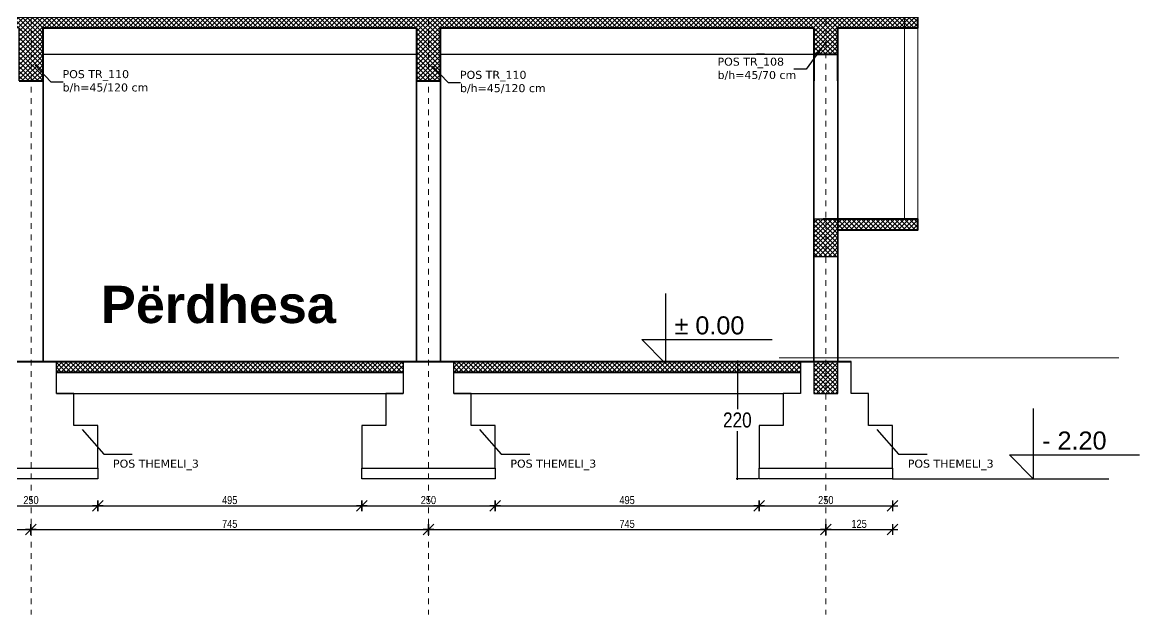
# Model space of a CAD drawing. Header units: centimetres. Extents: x 85226 to 578505, y -13061 to 170378.
# Drawn here: x 452539 to 454634, y 128143 to 129254 of the extents above; entities that cross this region are included whole.
import ezdxf

# ---------------------------------------------------------------- set-up
doc = ezdxf.new("R2010")
doc.units = ezdxf.units.CM
doc.linetypes.add('Dashed', pattern=[10.666667, 5.333333, -5.333333])
for name, color, linetype, lineweight in [('Akset_Pen_No__13', 13, 'Continuous', 18), ('Fasada', 7, 'Continuous', 15), ('muri', 7, 'Continuous', 40), ('New_01 Bodrumi_Pen_No__27', 27, 'Continuous', 18), ('New_01 Bodrumi_Pen_No__87', 87, 'Continuous', 18), ('Shtyllat', 1, 'Continuous', 25), ('Spotat', 1, 'Continuous', 15)]:
    doc.layers.add(name, color=color, linetype=linetype, lineweight=lineweight)
doc.layers.add('New_01 Bodrumi_Pen_No__29', color=7, linetype='Continuous', lineweight=18, true_color=0x261713)
doc.layers.add('New_01 Bodrumi_Pen_No__88', color=7, linetype='Continuous', lineweight=18, true_color=0x092600)
doc.styles.add('Dimensionet CM', font='swissc.ttf', dxfattribs={"height": 15})
doc.styles.add('Mini shkronjat', font='simplex.shx', dxfattribs={"height": 6})
doc.dimstyles.new('Dimensionet CM', dxfattribs={"dimtxt": 10, "dimasz": 6, "dimexe": 6, "dimexo": 6, "dimgap": 10, "dimtad": 0, "dimtih": 1, "dimtoh": 1, "dimtxsty": 'Dimensionet CM', "dimblk": 'ARCHTICK', "dimcen": 1, "dimdle": 6, "dimadec": 0, "dimazin": 0, "dimtfac": 1, "dimtmove": 0, "dimatfit": 3, "dimldrblk": 'ARCHTICK', "dimfxl": 1, "dimarcsym": 0})
doc.dimstyles.new('Maxi shkronjat', dxfattribs={"dimscale": 2, "dimtxt": 30, "dimasz": 1, "dimexe": 1, "dimexo": 1, "dimgap": 3, "dimtad": 0, "dimtih": 1, "dimtoh": 1, "dimzin": 9, "dimtxsty": 'Dimensionet CM', "dimblk": 'ARCHTICK', "dimcen": 1, "dimdle": 1, "dimadec": 0, "dimazin": 0, "dimtfac": 1, "dimtmove": 0, "dimatfit": 3, "dimldrblk": 'ARCHTICK', "dimfxl": 1, "dimarcsym": 0})
pattern_1 = [(135, (305789.556, 198486.813), (-4.49012806, -4.49012806), []), (225, (305789.556, 198486.813), (4.49012806, -4.49012806), [])]

# ---------------------------------------------------------------- blocks, each defined once
blk = doc.blocks.new('D')
for p, q in [((5, 5), (-5, -5)), ((-5, 0), (5, 0)), ((0, 5), (0, -5))]:
    blk.add_line(p, q)
blk = doc.blocks.new('*D4889')
at = {"lineweight": -2, "transparency": 16777216}
blk.add_line((451812.5, 128302.6), (452553.5, 128302.6), dxfattribs=at)
at = {"layer": 'DEFPOINTS', "color": 0, "transparency": 16777216}
for p in [(452555.5, 128302.6), (452555.5, 128149.1), (451810.5, 128143.1)]:
    blk.add_point(p, dxfattribs=at)
at = {"lineweight": -2, "transparency": 16777216, "xscale": 2, "yscale": 2, "zscale": 2, "rotation": 180}
blk.add_blockref('D', (451810.5, 128302.6), dxfattribs=at)
at = {"lineweight": -2, "transparency": 16777216, "xscale": 2, "yscale": 2, "zscale": 2}
blk.add_blockref('D', (452555.5, 128302.6), dxfattribs=at)
at = {"transparency": 16777216, "insert": (452183, 128313.3), "char_height": 15, "attachment_point": 5, "style": 'Dimensionet CM'}
blk.add_mtext('745', dxfattribs=at)
blk = doc.blocks.new('*D4890')
at = {"lineweight": -2, "transparency": 16777216}
blk.add_line((452557.5, 128302.6), (453298.5, 128302.6), dxfattribs=at)
at = {"layer": 'DEFPOINTS', "color": 0, "transparency": 16777216}
for p in [(453300.5, 128302.6), (452555.5, 128149.1), (453300.5, 128143.1)]:
    blk.add_point(p, dxfattribs=at)
at = {"lineweight": -2, "transparency": 16777216, "xscale": 2, "yscale": 2, "zscale": 2, "rotation": 180}
blk.add_blockref('D', (452555.5, 128302.6), dxfattribs=at)
at = {"lineweight": -2, "transparency": 16777216, "xscale": 2, "yscale": 2, "zscale": 2}
blk.add_blockref('D', (453300.5, 128302.6), dxfattribs=at)
at = {"transparency": 16777216, "insert": (452928, 128313.3), "char_height": 15, "attachment_point": 5, "style": 'Dimensionet CM'}
blk.add_mtext('745', dxfattribs=at)
blk = doc.blocks.new('*D4891')
at = {"lineweight": -2, "transparency": 16777216}
blk.add_line((453302.5, 128302.6), (454043.5, 128302.6), dxfattribs=at)
at = {"layer": 'DEFPOINTS', "color": 0, "transparency": 16777216}
for p in [(454045.5, 128302.6), (453300.5, 128143.1), (454045.5, 128143.1)]:
    blk.add_point(p, dxfattribs=at)
at = {"lineweight": -2, "transparency": 16777216, "xscale": 2, "yscale": 2, "zscale": 2, "rotation": 180}
blk.add_blockref('D', (453300.5, 128302.6), dxfattribs=at)
at = {"lineweight": -2, "transparency": 16777216, "xscale": 2, "yscale": 2, "zscale": 2}
blk.add_blockref('D', (454045.5, 128302.6), dxfattribs=at)
at = {"transparency": 16777216, "insert": (453673, 128313.3), "char_height": 15, "attachment_point": 5, "style": 'Dimensionet CM'}
blk.add_mtext('745', dxfattribs=at)
blk = doc.blocks.new('*D4802')
at = {"lineweight": -2, "transparency": 16777216}
blk.add_line((452432.5, 128347.2), (452678.5, 128347.2), dxfattribs=at)
at = {"layer": 'DEFPOINTS', "color": 0, "transparency": 16777216}
for p in [(452430.5, 128418), (452680.5, 128418), (452680.5, 128347.2)]:
    blk.add_point(p, dxfattribs=at)
at = {"lineweight": -2, "transparency": 16777216, "xscale": 2, "yscale": 2, "zscale": 2, "rotation": 180}
blk.add_blockref('D', (452430.5, 128347.2), dxfattribs=at)
at = {"lineweight": -2, "transparency": 16777216, "xscale": 2, "yscale": 2, "zscale": 2}
blk.add_blockref('D', (452680.5, 128347.2), dxfattribs=at)
at = {"transparency": 16777216, "insert": (452555.5, 128357.9), "char_height": 15, "attachment_point": 5, "style": 'Dimensionet CM'}
blk.add_mtext('250', dxfattribs=at)
blk = doc.blocks.new('*D4803')
at = {"lineweight": -2, "transparency": 16777216}
blk.add_line((452682.5, 128347.2), (453173.5, 128347.2), dxfattribs=at)
at = {"layer": 'DEFPOINTS', "color": 0, "transparency": 16777216}
for p in [(452680.5, 128418), (453175.5, 128418), (453175.5, 128347.2)]:
    blk.add_point(p, dxfattribs=at)
at = {"lineweight": -2, "transparency": 16777216, "xscale": 2, "yscale": 2, "zscale": 2, "rotation": 180}
blk.add_blockref('D', (452680.5, 128347.2), dxfattribs=at)
at = {"lineweight": -2, "transparency": 16777216, "xscale": 2, "yscale": 2, "zscale": 2}
blk.add_blockref('D', (453175.5, 128347.2), dxfattribs=at)
at = {"transparency": 16777216, "insert": (452928, 128357.9), "char_height": 15, "attachment_point": 5, "style": 'Dimensionet CM'}
blk.add_mtext('495', dxfattribs=at)
blk = doc.blocks.new('*D4804')
at = {"lineweight": -2, "transparency": 16777216}
blk.add_line((453177.5, 128347.2), (453423.5, 128347.2), dxfattribs=at)
at = {"layer": 'DEFPOINTS', "color": 0, "transparency": 16777216}
for p in [(453175.5, 128418), (453425.5, 128418), (453425.5, 128347.2)]:
    blk.add_point(p, dxfattribs=at)
at = {"lineweight": -2, "transparency": 16777216, "xscale": 2, "yscale": 2, "zscale": 2, "rotation": 180}
blk.add_blockref('D', (453175.5, 128347.2), dxfattribs=at)
at = {"lineweight": -2, "transparency": 16777216, "xscale": 2, "yscale": 2, "zscale": 2}
blk.add_blockref('D', (453425.5, 128347.2), dxfattribs=at)
at = {"transparency": 16777216, "insert": (453300.5, 128357.9), "char_height": 15, "attachment_point": 5, "style": 'Dimensionet CM'}
blk.add_mtext('250', dxfattribs=at)
blk = doc.blocks.new('*D4805')
at = {"lineweight": -2, "transparency": 16777216}
blk.add_line((453427.5, 128347.2), (453918.5, 128347.2), dxfattribs=at)
at = {"layer": 'DEFPOINTS', "color": 0, "transparency": 16777216}
for p in [(453425.5, 128418), (453920.5, 128418), (453920.5, 128347.2)]:
    blk.add_point(p, dxfattribs=at)
at = {"lineweight": -2, "transparency": 16777216, "xscale": 2, "yscale": 2, "zscale": 2, "rotation": 180}
blk.add_blockref('D', (453425.5, 128347.2), dxfattribs=at)
at = {"lineweight": -2, "transparency": 16777216, "xscale": 2, "yscale": 2, "zscale": 2}
blk.add_blockref('D', (453920.5, 128347.2), dxfattribs=at)
at = {"transparency": 16777216, "insert": (453673, 128357.9), "char_height": 15, "attachment_point": 5, "style": 'Dimensionet CM'}
blk.add_mtext('495', dxfattribs=at)
blk = doc.blocks.new('*D4806')
at = {"lineweight": -2, "transparency": 16777216}
blk.add_line((453922.5, 128347.2), (454168.5, 128347.2), dxfattribs=at)
at = {"layer": 'DEFPOINTS', "color": 0, "transparency": 16777216}
for p in [(453920.5, 128418), (454170.5, 128418), (454170.5, 128347.2)]:
    blk.add_point(p, dxfattribs=at)
at = {"lineweight": -2, "transparency": 16777216, "xscale": 2, "yscale": 2, "zscale": 2, "rotation": 180}
blk.add_blockref('D', (453920.5, 128347.2), dxfattribs=at)
at = {"lineweight": -2, "transparency": 16777216, "xscale": 2, "yscale": 2, "zscale": 2}
blk.add_blockref('D', (454170.5, 128347.2), dxfattribs=at)
at = {"transparency": 16777216, "insert": (454045.5, 128357.9), "char_height": 15, "attachment_point": 5, "style": 'Dimensionet CM'}
blk.add_mtext('250', dxfattribs=at)
blk = doc.blocks.new('*D4807')
at = {"lineweight": -2, "transparency": 16777216}
blk.add_line((454047.5, 128302.6), (454168.5, 128302.6), dxfattribs=at)
at = {"layer": 'DEFPOINTS', "color": 0, "transparency": 16777216}
for p in [(454170.5, 128418), (454170.5, 128302.6), (454045.5, 128143.1)]:
    blk.add_point(p, dxfattribs=at)
at = {"lineweight": -2, "transparency": 16777216, "xscale": 2, "yscale": 2, "zscale": 2, "rotation": 180}
blk.add_blockref('D', (454045.5, 128302.6), dxfattribs=at)
at = {"lineweight": -2, "transparency": 16777216, "xscale": 2, "yscale": 2, "zscale": 2}
blk.add_blockref('D', (454170.5, 128302.6), dxfattribs=at)
at = {"transparency": 16777216, "insert": (454108, 128313.3), "char_height": 15, "attachment_point": 5, "style": 'Dimensionet CM'}
blk.add_mtext('125', dxfattribs=at)
blk = doc.blocks.new('_ArchTick')
at = {"layer": 'Spotat', "color": 0, "const_width": 0.15}
blk.add_lwpolyline([(-0.5, -0.5), (0.5, 0.5)], dxfattribs=at)
blk = doc.blocks.new('*D4900')
at = {"layer": 'DEFPOINTS', "color": 0, "transparency": 16777216}
for p in [(453879.7, 128618), (453920.5, 128618), (453920.5, 128398)]:
    blk.add_point(p, dxfattribs=at)
at = {"layer": 'Shtyllat', "color": 0, "lineweight": -2, "transparency": 16777216}
for p, q in [((453918.5, 128618), (453877.7, 128618)), ((453879.7, 128620), (453879.7, 128528.4)), ((453879.7, 128396), (453879.7, 128487.5)), ((453918.5, 128398), (453877.7, 128398))]:
    blk.add_line(p, q, dxfattribs=at)
at = {"layer": 'Shtyllat', "color": 0, "lineweight": -2, "transparency": 16777216, "xscale": 2, "yscale": 2, "zscale": 2}
for p, rotation in [((453879.7, 128618), 90), ((453879.7, 128398), 270)]:
    blk.add_blockref('_ArchTick', p, dxfattribs=dict(at, rotation=rotation))
at = {"layer": 'Shtyllat', "color": 0, "transparency": 16777216, "insert": (453879.7, 128508), "char_height": 15, "attachment_point": 5, "style": 'Dimensionet CM'}
blk.add_mtext('{\\H1.875x;220}', dxfattribs=at)

msp = doc.modelspace()

# ---------------------------------------------------------------- hatches: boundary and pattern name
h = msp.add_hatch()
h.set_pattern_fill('ANSI37', color=256, scale=2, angle=90, style=0)
h.set_pattern_definition(pattern_1)
h.paths.add_polyline_path([(451788.031, 129243.973), (451788.031, 129193.973), (451788.031, 129193.973), (451788.031, 129143.973), (451810.531, 129143.973), (451810.531, 129263.973), (451678.035, 129263.973), (451678.035, 129243.973)])
h.paths.add_polyline_path([(451810.531, 129263.973), (451810.531, 129143.973), (451833.031, 129143.973), (451833.031, 129243.973), (452533.031, 129243.973), (452533.031, 129143.973), (452555.531, 129143.973), (452555.531, 129263.973)])
h.paths.add_polyline_path([(453278.031, 129243.973), (453278.031, 129143.973), (453323.031, 129143.973), (453323.031, 129243.973), (454023.031, 129243.973), (454023.031, 129193.973), (454068.031, 129193.973), (454068.031, 129243.973), (454218.031, 129243.973), (454218.031, 129263.973), (452555.531, 129263.973), (452555.531, 129143.973), (452578.031, 129143.973), (452578.031, 129243.973)])
h = msp.add_hatch()
h.set_pattern_fill('ANSI37', color=256, scale=2, angle=90, style=0)
h.set_pattern_definition(pattern_1)
h.paths.add_polyline_path([(454045.531, 128884.973), (454023.031, 128884.973), (454023.031, 128814.973), (454045.531, 128814.973)])
h.paths.add_polyline_path([(454045.531, 128814.973), (454068.031, 128814.973), (454068.031, 128864.973), (454068.031, 128864.973), (454068.031, 128884.973), (454045.531, 128884.973)])
h.paths.add_polyline_path([(454068.031, 128884.973), (454068.031, 128864.973), (454218.031, 128864.973), (454218.031, 128884.973)])
h = msp.add_hatch()
h.set_pattern_fill('ANSI37', color=256, scale=2, angle=90, style=0)
h.set_pattern_definition(pattern_1)
h.paths.add_polyline_path([(453253.031, 128617.973), (452603.031, 128617.973), (452603.031, 128597.973), (453253.031, 128597.973)])
h = msp.add_hatch()
h.set_pattern_fill('ANSI37', color=256, scale=2, angle=90, style=0)
h.set_pattern_definition(pattern_1)
h.paths.add_polyline_path([(453998.031, 128617.973), (453348.031, 128617.973), (453348.031, 128597.973), (453998.031, 128597.973)])
h = msp.add_hatch()
h.set_pattern_fill('ANSI37', color=256, scale=2, angle=90, style=0)
h.set_pattern_definition([(135, (319309.552, 198490.813), (-4.49012806, -4.49012806), []), (225, (319309.552, 198490.813), (4.49012806, -4.49012806), [])])
h.paths.add_polyline_path([(454045.531, 128617.973), (454023.031, 128617.973), (454023.031, 128557.973), (454045.531, 128557.973)])
h.paths.add_polyline_path([(454068.031, 128617.973), (454045.531, 128617.973), (454045.531, 128557.973), (454068.031, 128557.973)])

# ---------------------------------------------------------------- linework, layer by layer
for p, q in [((454074.195, 129243.973), (454068.031, 129243.973)), ((454045.531, 129216.879), (454008.659, 129165.95)), ((452578.031, 129193.973), (452578.031, 128617.973)), ((452578.031, 128617.973), (452578.031, 129193.973)), ((452578.031, 129193.973), (453278.031, 129193.973)), ((453278.031, 128617.973), (453278.031, 129193.973)), ((453278.031, 129193.973), (453278.031, 128617.973)), ((453323.031, 129193.973), (453323.031, 128617.973)), ((453323.031, 128617.973), (453323.031, 129193.973)), ((453323.031, 129193.973), (454023.031, 129193.973)), ((453930.535, 129193.973), (453915.535, 129193.973)), ((454023.031, 128634.973), (454023.031, 129193.973)), ((454023.031, 129193.973), (454023.031, 128634.973)), ((454023.031, 128617.973), (454023.031, 129193.973)), ((454023.031, 129193.973), (454023.031, 128617.973)), ((454068.031, 129193.973), (454068.031, 128634.973)), ((454068.031, 128634.973), (454068.031, 129193.973)), ((454068.031, 128634.973), (454068.031, 129193.973)), ((454068.031, 129193.973), (454068.031, 128884.973)), ((454068.031, 128884.973), (454068.031, 129193.973)), ((452563.186, 129173.378), (452592.403, 129142.604)), ((453308.186, 129172.009), (453337.403, 129141.236)), ((454008.659, 129165.95), (453985.364, 129165.95)), ((452533.031, 129143.973), (452578.031, 129143.973)), ((452592.403, 129142.604), (452615.698, 129142.604)), ((453278.031, 129143.973), (453323.031, 129143.973)), ((453337.403, 129141.236), (453360.698, 129141.236)), ((454068.031, 128864.973), (454068.031, 128617.973)), ((454068.031, 128617.973), (454068.031, 128864.973)), ((452603.031, 128557.973), (453253.031, 128557.973)), ((453348.031, 128557.973), (453965.531, 128557.973)), ((452651.172, 128490.615), (452691.993, 128444.286)), ((453396.172, 128490.615), (453436.993, 128444.286)), ((454141.172, 128490.615), (454181.993, 128444.286)), ((452691.993, 128444.286), (452745.464, 128444.286)), ((453436.993, 128444.286), (453490.464, 128444.286)), ((454181.993, 128444.286), (454235.464, 128444.286))]:
    msp.add_line(p, q)
at = {"color": 252}
msp.add_line((454170.531, 128397.973), (454576.137, 128397.973), dxfattribs=at)
for points in [[(451678.035, 129243.973), (451678.035, 129263.973), (454218.031, 129263.973), (454218.031, 129243.973), (454068.031, 129243.973), (454068.031, 129193.973), (454023.031, 129193.973), (454023.031, 129243.973), (453323.031, 129243.973), (453323.031, 129143.973), (453278.031, 129143.973), (453278.031, 129243.973), (452578.031, 129243.973), (452578.031, 129143.973), (452533.031, 129143.973), (452533.031, 129243.973), (451833.031, 129243.973), (451833.031, 129143.973), (451788.031, 129143.973), (451788.031, 129243.973), (451678.035, 129243.973), (451678.035, 129263.973)], [(454068.031, 128884.973), (454023.031, 128884.973), (454023.031, 128814.973), (454068.031, 128814.973), (454068.031, 128864.973)], [(454045.531, 128417.973), (454170.531, 128417.973), (454170.531, 128497.973), (454125.531, 128497.973), (454125.531, 128557.973), (454093.031, 128557.973), (454093.031, 128617.973), (453998.031, 128617.973), (453998.031, 128557.973), (453965.531, 128557.973), (453965.531, 128497.973), (453920.531, 128497.973), (453920.531, 128417.973), (454045.531, 128417.973)], [(454023.031, 128617.973), (454023.031, 128557.973), (454068.031, 128557.973), (454068.031, 128617.973), (454023.031, 128617.973)]]:
    msp.add_lwpolyline(points)
for points in [[(452555.531, 128417.973), (452680.531, 128417.973), (452680.531, 128497.973), (452635.531, 128497.973), (452635.531, 128557.973), (452603.031, 128557.973), (452603.031, 128617.973), (452508.031, 128617.973), (452508.031, 128557.973), (452475.531, 128557.973), (452475.531, 128497.973), (452430.531, 128497.973), (452430.531, 128417.973), (452555.531, 128417.973)], [(453300.531, 128417.973), (453425.531, 128417.973), (453425.531, 128497.973), (453380.531, 128497.973), (453380.531, 128557.973), (453348.031, 128557.973), (453348.031, 128617.973), (453253.031, 128617.973), (453253.031, 128557.973), (453220.531, 128557.973), (453220.531, 128497.973), (453175.531, 128497.973), (453175.531, 128417.973), (453300.531, 128417.973)]]:
    msp.add_lwpolyline(points, dxfattribs=at)
for points in [[(452430.531, 128417.973), (452680.531, 128417.973), (452680.531, 128397.973), (452430.531, 128397.973)], [(453175.531, 128417.973), (453425.531, 128417.973), (453425.531, 128397.973), (453175.531, 128397.973)], [(453920.531, 128417.973), (454170.531, 128417.973), (454170.531, 128397.973), (453920.531, 128397.973)]]:
    msp.add_lwpolyline(points, close=True)
at = {"layer": 'Akset_Pen_No__13', "color": 251, "linetype": 'Dashed', "ltscale": 2}
for p, q in [((452555.531, 130775.961), (452555.531, 128143.089)), ((453300.531, 130775.961), (453300.531, 128143.089)), ((454045.531, 130775.961), (454045.531, 128143.089))]:
    msp.add_line(p, q, dxfattribs=at)
at = {"layer": 'muri'}
for p, q in [((452578.031, 129243.973), (453278.031, 129243.973)), ((452578.031, 129143.973), (452578.031, 129243.973)), ((453213.035, 129243.973), (453278.031, 129243.973)), ((453278.031, 129243.973), (453278.031, 129143.973)), ((453323.031, 129243.973), (454023.031, 129243.973)), ((453323.031, 129143.973), (453323.031, 129243.973)), ((454023.031, 129243.973), (454023.031, 129193.973)), ((454023.031, 129243.973), (454023.031, 129143.973)), ((454023.031, 129243.973), (454023.031, 129193.973)), ((454068.031, 129193.973), (454068.031, 129243.973)), ((454068.031, 129243.973), (454178.028, 129243.973)), ((454068.031, 129143.973), (454068.031, 129243.973)), ((454068.031, 129193.973), (454068.031, 129243.973)), ((454023.031, 129193.973), (454068.031, 129193.973)), ((452533.031, 129143.973), (452578.031, 129143.973)), ((453278.031, 129143.973), (453323.031, 129143.973)), ((451704.324, 128617.973), (454093.031, 128617.973)), ((452603.031, 128597.973), (453253.031, 128597.973)), ((453348.031, 128597.973), (453998.031, 128597.973))]:
    msp.add_line(p, q, dxfattribs=at)
for points in [[(454178.028, 129243.973), (454218.031, 129243.973), (454218.031, 129263.973)], [(454068.031, 128864.973), (454218.031, 128864.973), (454218.031, 128884.973), (454040.531, 128884.973)]]:
    msp.add_lwpolyline(points, dxfattribs=at)
at = {"layer": 'New_01 Bodrumi_Pen_No__27', "color": 27, "linetype": 'Continuous', "lineweight": 18}
msp.add_line((454074.195, 129243.973), (454068.031, 129243.973), dxfattribs=at)
at = {"layer": 'New_01 Bodrumi_Pen_No__29', "color": 28, "linetype": 'Continuous', "lineweight": 18, "true_color": 0x261713}
for p, q in [((453930.535, 129193.973), (453915.535, 129193.973)), ((453930.535, 128617.973), (451704.324, 128617.973)), ((453958.035, 128624.973), (454594.871, 128624.973))]:
    msp.add_line(p, q, dxfattribs=at)
at = {"layer": 'New_01 Bodrumi_Pen_No__87', "color": 87, "linetype": 'Continuous', "lineweight": 18}
for p, q in [((454193.031, 128884.973), (454193.031, 130457.973)), ((454218.031, 128884.973), (454218.031, 130457.973))]:
    msp.add_line(p, q, dxfattribs=at)
at = {"layer": 'New_01 Bodrumi_Pen_No__88', "color": 98, "linetype": 'Continuous', "lineweight": 18, "true_color": 0x092600}
msp.add_line((454023.031, 128634.973), (454023.031, 129193.973), dxfattribs=at)
at = {"layer": 'Shtyllat'}
for points in [[(453744.998, 128745.615), (453744.998, 128613.973), (453700.879, 128658.861), (453944.812, 128658.861)], [(454434.075, 128529.615), (454434.075, 128397.973), (454389.956, 128442.861), (454633.889, 128442.861)]]:
    msp.add_lwpolyline(points, dxfattribs=at)

# ---------------------------------------------------------------- texts
at = {"char_height": 15, "attachment_point": 1, "style": 'Mini shkronjat'}
for s, insert, width in [('{\\fVerdana|b0|i0|c0|p34;POS TR_108\\Pb/h=45/70 cm}', (453842.552, 129187.735), 180.47916), ('{\\fVerdana|b0|i0|c0|p34;POS TR_110\\Pb/h=45/120 cm}', (452614.69, 129164.39), 180.47916), ('{\\fVerdana|b0|i0|c0|p34;POS TR_110\\Pb/h=45/120 cm}', (453359.69, 129163.021), 180.47916), ('{\\fVerdana|b0|i0|c0|p34;POS THEMELI_3}', (452709.222, 128433.825), 176.92255), ('{\\fVerdana|b0|i0|c0|p34;POS THEMELI_3}', (453454.222, 128433.825), 176.92255), ('{\\fVerdana|b0|i0|c0|p34;POS THEMELI_3}', (454199.222, 128433.825), 176.92255)]:
    msp.add_mtext(s, dxfattribs=dict(at, insert=insert, width=width))
at = {"layer": 'Fasada', "insert": (453126.978, 128759.934), "char_height": 70, "attachment_point": 3, "style": 'Dimensionet CM'}
msp.add_mtext('{\\fArial|b1|i0|c0|p34;Përdhesa}', dxfattribs=at)
at = {"layer": 'Shtyllat', "char_height": 33.858, "attachment_point": 1, "style": 'Dimensionet CM'}
for s, insert in [('{\\fArial|b0|i0|c0|p34;%%P 0.00}', (453761.855, 128702.575)), ('{\\fArial|b0|i0|c0|p34;- 2.20}', (454450.932, 128486.575))]:
    msp.add_mtext_dynamic_manual_height_columns(s, width=456.26137, gutter_width=90, heights=[0], dxfattribs=dict(at, insert=insert))

# ---------------------------------------------------------------- dimensions: what is measured, and where the dimension line sits
for base, p1, p2, picture, middle in [((452680.531, 128347.17), (452430.531, 128417.973), (452680.531, 128417.973), '*D4802', (452555.531, 128357.879)), ((453175.531, 128347.17), (452680.531, 128417.973), (453175.531, 128417.973), '*D4803', (452928.031, 128357.87)), ((453425.531, 128347.17), (453175.531, 128417.973), (453425.531, 128417.973), '*D4804', (453300.531, 128357.879)), ((453920.531, 128347.17), (453425.531, 128417.973), (453920.531, 128417.973), '*D4805', (453673.031, 128357.87)), ((454170.531, 128347.17), (453920.531, 128417.973), (454170.531, 128417.973), '*D4806', (454045.531, 128357.879)), ((454170.531, 128302.596), (454045.531, 128143.089), (454170.531, 128417.973), '*D4807', (454108.031, 128313.305)), ((452555.531, 128302.596), (451810.531, 128143.089), (452555.531, 128149.089), '*D4889', (452183.031, 128313.286)), ((453300.531, 128302.596), (452555.531, 128149.089), (453300.531, 128143.089), '*D4890', (452928.031, 128313.286)), ((454045.531, 128302.596), (453300.531, 128143.089), (454045.531, 128143.089), '*D4891', (453673.031, 128313.286))]:
    dim = msp.add_linear_dim(base=base, p1=p1, p2=p2, dimstyle='Dimensionet CM', override={"dimasz": 2, "dimgap": 3, "dimtad": 1, "dimtih": 0, "dimtoh": 0, "dimdec": 1, "dimblk": 'D', "dimse1": 1, "dimse2": 1, "dimclrd": 256, "dimclrt": 256, "dimtdec": 1, "dimtmove": 1, "dimldrblk": 'D', "dimfxl": 6})
    dim.commit()
    dim.dimension.update_dxf_attribs({"geometry": picture, "text_midpoint": middle})
at = {"layer": 'Shtyllat'}
dim = msp.add_linear_dim(base=(453879.743, 128617.973), p1=(453920.531, 128397.973), p2=(453920.531, 128617.973), angle=90, text='{\\H1.875x;<>}', dimstyle='Maxi shkronjat', dxfattribs=at)
dim.commit()
dim.dimension.update_dxf_attribs({"geometry": '*D4900', "text_midpoint": (453879.743, 128507.973)})

doc.saveas('drawing.dxf')
